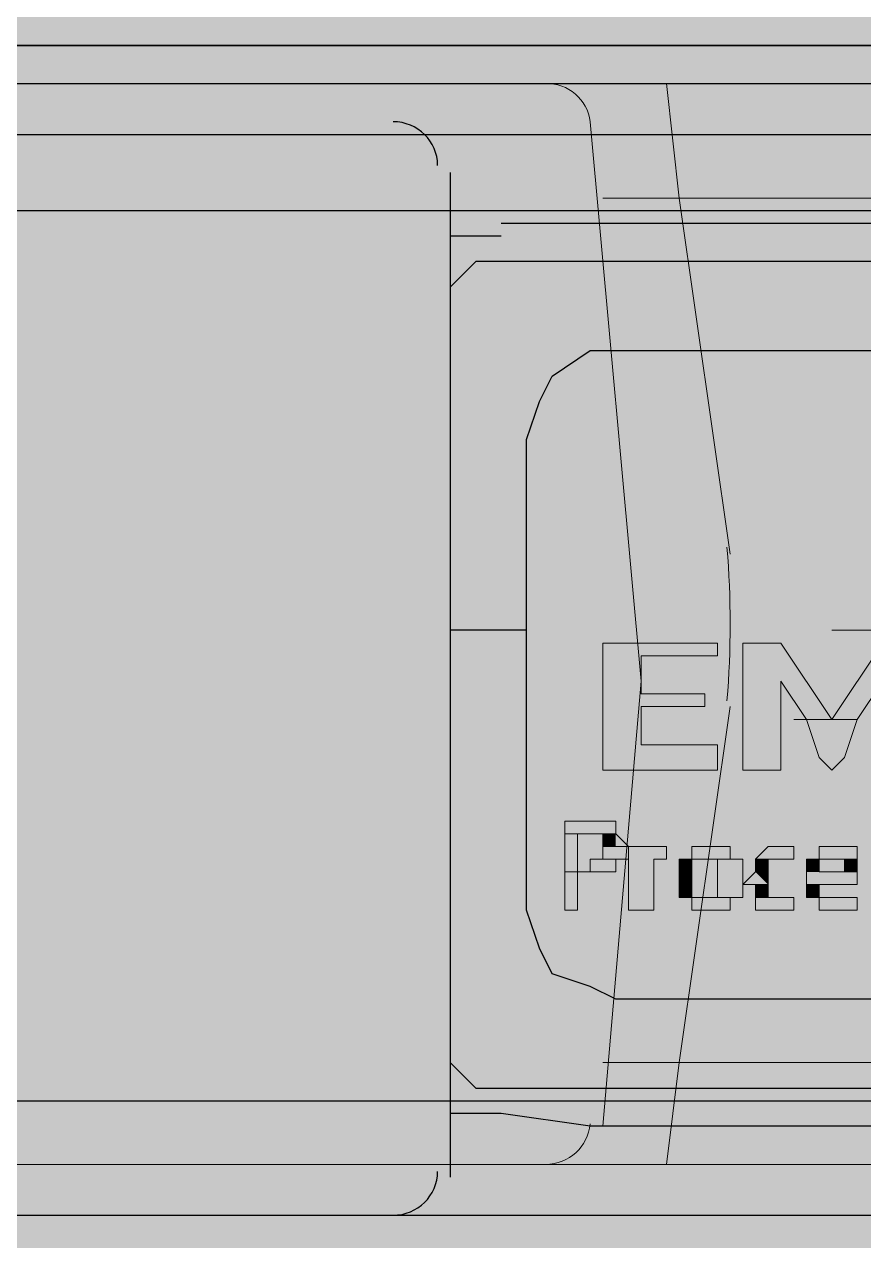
# Model space of a CAD drawing. Extents: x 9438 to 11125, y 1800 to 2873.
# Drawn here: x 11006.93 to 11018.11, y 2723.21 to 2739.41 of the extents above; entities that cross this region are included whole.
import ezdxf

# ---------------------------------------------------------------- set-up
doc = ezdxf.new("R2010")
doc.units = 0
doc.header["$LTSCALE"] = 10
doc.header["$MEASUREMENT"] = 0
doc.layers.add('G02-1-PRDXXXX-E-MRIO-01-P01-01$0$ANNOTATION', color=7, linetype='Continuous')

# ---------------------------------------------------------------- blocks, each defined once
blk = doc.blocks.new('G02-1-PRDXXXX-E-MRIO-01-P01-01$0$DV-54809-ZX-370-003')
at = {"layer": 'G02-1-PRDXXXX-E-MRIO-01-P01-01$0$ANNOTATION', "lineweight": 25}
for points in [[(1497.836, 937.951), (1497.836, 938.459), (1498.175, 938.798), (1498.513, 939.136), (1499.021, 939.136), (1614.514, 939.136), (1614.514, 742.19), (1499.021, 742.19), (1499.021, 742.698), (1613.836, 742.698), (1613.836, 746.085)], [(1499.021, 939.136), (1499.021, 938.628), (1613.836, 938.628), (1614.514, 939.136)], [(1498.344, 934.733), (1497.836, 934.733), (1497.836, 937.951), (1613.836, 937.951)], [(1574.887, 937.443), (1574.887, 929.992), (1574.887, 924.065)], [(1589.959, 936.596), (1588.774, 936.596), (1584.879, 936.766), (1583.185, 936.766), (1576.75, 936.766), (1575.565, 936.766)], [(1574.887, 936.596), (1574.887, 936.596)], [(1575.565, 936.596), (1574.887, 936.596)], [(1582.338, 931.347), (1582.338, 933.887), (1582.169, 934.564), (1581.83, 934.903), (1581.83, 936.257), (1575.395, 936.257), (1575.226, 936.257), (1574.887, 935.919)], [(1581.83, 926.605), (1581.153, 926.436), (1577.089, 926.436), (1576.75, 926.605), (1576.242, 926.774), (1576.073, 927.113), (1575.903, 927.621), (1575.903, 931.347), (1575.903, 933.887), (1576.073, 934.395), (1576.242, 934.733), (1576.75, 935.072), (1577.089, 935.072), (1581.153, 935.072), (1581.83, 934.903)], [(1574.887, 925.589), (1575.226, 925.25), (1575.395, 925.25), (1581.83, 925.25), (1581.83, 926.605), (1582.169, 926.944), (1582.338, 927.621), (1582.338, 931.347), (1583.693, 931.347), (1588.604, 931.347)], [(1575.903, 931.347), (1574.887, 931.347)], [(1557.276, 925.081), (1607.571, 925.081)], [(1589.959, 924.911), (1588.774, 924.911), (1584.879, 924.911), (1583.185, 924.742), (1576.75, 924.742), (1575.565, 924.911), (1574.887, 924.911)], [(1574.887, 924.911), (1574.887, 924.911)], [(1498.344, 923.557), (1613.836, 923.557)]]:
    blk.add_lwpolyline(points, dxfattribs=at)
for points in [[(1554.905, 741.174), (1614.514, 741.174), (1614.514, 743.714), (1610.788, 743.714), (1610.788, 936.766), (1614.514, 936.766), (1614.514, 939.136), (1554.905, 939.136)], [(1554.905, 741.174), (1609.772, 741.174), (1609.772, 939.136), (1554.905, 939.136)], [(1557.276, 743.544), (1607.571, 743.544), (1607.571, 936.935), (1557.276, 936.935)]]:
    blk.add_lwpolyline(points, close=True, dxfattribs=at)
at = {"layer": 'G02-1-PRDXXXX-E-MRIO-01-P01-01$0$ANNOTATION', "lineweight": 5}
for points in [[(1494.28, 931.347), (1494.28, 933.887), (1494.449, 934.564), (1495.126, 934.733), (1497.328, 934.733), (1497.328, 935.58), (1497.328, 936.596), (1497.328, 937.104), (1497.328, 938.628), (1615.53, 938.628), (1615.53, 924.234), (1497.328, 924.234), (1497.328, 927.96), (1496.143, 927.96), (1497.328, 927.96), (1495.126, 927.96), (1494.449, 928.298), (1494.28, 928.976)], [(1615.53, 924.234), (1615.53, 938.628), (1497.328, 938.628), (1497.328, 924.234)]]:
    blk.add_lwpolyline(points, close=True, dxfattribs=at)
blk.add_lwpolyline([(1576.92, 924.742), (1577.428, 930.669), (1576.75, 938.12, 0.388412), (1576.157, 938.628)], format="xyb", dxfattribs=at)
for points in [[(1577.766, 938.628), (1577.936, 937.104), (1578.613, 932.363)], [(1576.92, 937.104), (1585.725, 937.104), (1593.177, 936.935), (1593.177, 936.766), (1595.378, 936.766)], [(1579.968, 931.347), (1581.153, 931.347), (1581.153, 931.177), (1584.709, 931.177), (1584.54, 931.347), (1585.895, 931.347)], [(1577.766, 924.234), (1577.936, 925.589), (1578.613, 930.33)], [(1576.92, 925.589), (1585.725, 925.589), (1593.177, 925.758), (1593.177, 925.928), (1595.378, 925.928)]]:
    blk.add_lwpolyline(points, dxfattribs=at)
at = {"layer": 'G02-1-PRDXXXX-E-MRIO-01-P01-01$0$ANNOTATION', "lineweight": 0}
for points in [[(1577.428, 930.33), (1578.274, 930.33), (1578.274, 930.5), (1577.428, 930.5), (1577.428, 931.008), (1578.444, 931.008), (1578.444, 931.177), (1577.089, 931.177), (1576.92, 931.177), (1576.92, 929.484), (1578.444, 929.484), (1578.444, 929.653), (1578.444, 929.822), (1577.428, 929.822)], [(1579.968, 930.161), (1579.29, 931.177), (1578.782, 931.177), (1578.782, 929.484), (1579.121, 929.484), (1579.29, 929.484), (1579.29, 930.5), (1579.29, 930.669), (1579.629, 930.161), (1579.798, 929.653), (1579.968, 929.484), (1580.137, 929.653), (1580.306, 930.161), (1580.645, 930.669), (1580.645, 930.5), (1580.645, 929.484), (1580.984, 929.484), (1581.153, 929.484), (1581.153, 931.177), (1580.984, 931.177), (1580.645, 931.177)], [(1577.258, 928.468), (1577.089, 928.637), (1577.089, 928.806), (1576.411, 928.806), (1576.411, 927.621), (1576.581, 927.621), (1576.581, 928.129), (1576.75, 928.129), (1576.92, 928.129), (1577.089, 928.129), (1577.089, 928.298), (1577.258, 928.298)], [(1576.92, 928.468), (1576.92, 928.298), (1576.75, 928.298), (1576.75, 928.129), (1576.581, 928.129), (1576.581, 928.637), (1576.75, 928.637), (1576.92, 928.637)], [(1577.597, 928.298), (1577.597, 927.621), (1577.258, 927.621), (1577.258, 928.468), (1577.597, 928.468), (1577.766, 928.468), (1577.766, 928.298)], [(1578.782, 928.129), (1578.782, 928.298), (1578.613, 928.298), (1578.613, 928.468), (1578.444, 928.468), (1578.274, 928.468), (1578.105, 928.468), (1578.105, 928.298), (1577.936, 928.298), (1577.936, 928.129), (1577.936, 927.96), (1577.936, 927.79), (1578.105, 927.79), (1578.105, 927.621), (1578.274, 927.621), (1578.444, 927.621), (1578.613, 927.621), (1578.613, 927.79), (1578.782, 927.79), (1578.782, 927.96)], [(1578.444, 928.468), (1578.105, 928.468)], [(1579.29, 927.621), (1578.952, 927.621), (1578.952, 927.96), (1578.782, 927.96), (1578.952, 928.129), (1578.952, 928.298), (1579.121, 928.468), (1579.29, 928.468), (1579.46, 928.468), (1579.46, 928.298), (1579.29, 928.298), (1579.121, 928.298), (1579.121, 928.129), (1579.121, 927.96), (1579.121, 927.79), (1579.29, 927.79), (1579.46, 927.79), (1579.46, 927.621)], [(1580.306, 927.96), (1580.306, 928.468), (1579.798, 928.468), (1579.798, 928.298), (1579.629, 928.298), (1579.629, 928.129), (1579.629, 927.96), (1579.629, 927.79), (1579.798, 927.79), (1579.798, 927.621), (1579.968, 927.621), (1580.137, 927.621), (1580.306, 927.621), (1580.306, 927.79), (1580.137, 927.79), (1579.968, 927.79), (1579.798, 927.79), (1579.798, 927.96)], [(1580.137, 928.468), (1579.798, 928.468)], [(1578.444, 927.96), (1578.444, 927.79), (1578.105, 927.79), (1578.105, 928.298), (1578.274, 928.298), (1578.444, 928.298), (1578.444, 928.129)], [(1580.137, 928.129), (1579.798, 928.129), (1579.798, 928.298), (1580.137, 928.298)], [(1579.121, 927.96), (1578.952, 927.96), (1579.121, 927.96)], [(1579.46, 927.79), (1579.46, 927.79), (1579.46, 927.79)], [(1579.46, 927.79), (1579.46, 927.79), (1579.46, 927.79)], [(1578.105, 927.621), (1578.444, 927.621)], [(1579.46, 927.621), (1579.121, 927.621), (1579.46, 927.621)], [(1579.968, 927.621), (1579.968, 927.621), (1579.968, 927.621)]]:
    blk.add_lwpolyline(points, close=True, dxfattribs=at)
for points in [[(1580.306, 930.161), (1579.46, 930.161), (1580.306, 930.161)], [(1578.444, 929.484), (1576.92, 929.484), (1578.444, 929.484)], [(1576.92, 928.806), (1576.411, 928.806), (1576.92, 928.806)], [(1577.089, 928.637), (1576.411, 928.637), (1577.089, 928.637)], [(1577.089, 928.637), (1576.411, 928.637), (1577.089, 928.637)], [(1577.089, 928.637), (1576.75, 928.637), (1577.089, 928.637)], [(1577.258, 928.468), (1576.92, 928.468), (1577.258, 928.468)], [(1577.258, 928.468), (1576.92, 928.468), (1577.258, 928.468)], [(1577.766, 928.468), (1577.766, 928.468), (1577.766, 928.468)], [(1577.766, 928.468), (1577.766, 928.468), (1577.766, 928.468)], [(1577.766, 928.468), (1577.766, 928.468), (1577.766, 928.468)], [(1579.46, 928.468), (1579.121, 928.468), (1579.46, 928.468)], [(1579.46, 928.468), (1579.121, 928.468), (1579.46, 928.468)], [(1580.306, 928.468), (1579.798, 928.468), (1580.306, 928.468)], [(1580.137, 928.468), (1579.968, 928.468), (1580.137, 928.468)], [(1577.258, 928.298), (1576.92, 928.298), (1577.258, 928.298)], [(1577.766, 928.298), (1577.766, 928.298), (1577.766, 928.298)], [(1578.274, 928.298), (1577.936, 928.298), (1578.274, 928.298)], [(1578.613, 928.298), (1578.105, 928.298), (1578.613, 928.298)], [(1578.613, 928.298), (1578.105, 928.298), (1578.613, 928.298)], [(1578.613, 928.298), (1578.274, 928.298), (1578.613, 928.298)], [(1578.613, 928.298), (1578.444, 928.298), (1578.613, 928.298)], [(1578.782, 928.298), (1578.444, 928.298), (1578.782, 928.298)], [(1579.29, 928.298), (1578.952, 928.298), (1579.29, 928.298)], [(1579.29, 928.298), (1578.952, 928.298), (1579.29, 928.298)], [(1579.968, 928.298), (1579.798, 928.298), (1579.968, 928.298)], [(1580.306, 928.298), (1579.968, 928.298), (1580.306, 928.298)], [(1580.306, 928.298), (1580.137, 928.298), (1580.306, 928.298)], [(1577.089, 928.129), (1576.411, 928.129), (1577.089, 928.129)], [(1576.92, 928.129), (1576.411, 928.129), (1576.92, 928.129)], [(1577.089, 928.129), (1576.75, 928.129), (1577.089, 928.129)], [(1579.121, 928.129), (1578.952, 928.129), (1579.121, 928.129)], [(1579.121, 928.129), (1578.952, 928.129), (1579.121, 928.129)], [(1580.306, 928.129), (1580.137, 928.129), (1580.306, 928.129)], [(1578.105, 927.96), (1577.936, 927.96), (1578.105, 927.96)], [(1579.121, 927.96), (1578.782, 927.96), (1579.121, 927.96)], [(1579.121, 927.96), (1578.782, 927.96), (1579.121, 927.96)], [(1580.306, 927.96), (1579.629, 927.96), (1580.306, 927.96)], [(1579.798, 927.96), (1579.629, 927.96), (1579.798, 927.96)], [(1579.798, 927.96), (1579.629, 927.96), (1579.798, 927.96)], [(1578.105, 927.79), (1577.936, 927.79), (1578.105, 927.79)], [(1578.613, 927.79), (1577.936, 927.79), (1578.613, 927.79)], [(1578.613, 927.79), (1578.444, 927.79), (1578.613, 927.79)], [(1578.613, 927.79), (1578.444, 927.79), (1578.613, 927.79)], [(1579.121, 927.79), (1578.952, 927.79), (1579.121, 927.79)], [(1579.121, 927.79), (1578.952, 927.79), (1579.121, 927.79)], [(1579.29, 927.79), (1578.952, 927.79), (1579.29, 927.79)], [(1579.968, 927.79), (1579.629, 927.79), (1579.968, 927.79)], [(1580.306, 927.79), (1579.629, 927.79), (1580.306, 927.79)], [(1580.306, 927.621), (1579.798, 927.621), (1580.306, 927.621)], [(1580.306, 927.621), (1579.798, 927.621), (1580.306, 927.621)]]:
    blk.add_lwpolyline(points, dxfattribs=at)
at = {"layer": 'G02-1-PRDXXXX-E-MRIO-01-P01-01$0$ANNOTATION', "lineweight": 5}
for centre, radius, start, end in [((1566.245, 931.431), 12.368, 355.2614, 4.7386), ((1576.158, 924.828), 0.594, 269.9076, 354.8146)]:
    blk.add_arc(centre, radius, start, end, dxfattribs=at)
at = {"layer": 'G02-1-PRDXXXX-E-MRIO-01-P01-01$0$ANNOTATION', "lineweight": 25}
for points in [[(1574.718, 937.539), (1574.718, 937.861), (1574.45, 938.12), (1574.125, 938.12)], [(1574.125, 923.557), (1574.45, 923.557), (1574.718, 923.816), (1574.718, 924.14)]]:
    blk.add_open_spline(points, degree=3, dxfattribs=at)
at = {"layer": 'G02-1-PRDXXXX-E-MRIO-01-P01-01$0$ANNOTATION', "color": 7, "true_color": 0xffffff, "transparency": 33554559}
for points in [[(1634.327, 731.352), (1486.659, 731.352), (1594.531, 943.37)], [(1526.455, 943.37), (1486.659, 731.352), (1594.531, 943.37)], [(1554.905, 939.136), (1614.514, 939.136), (1610.788, 936.766)], [(1554.905, 939.136), (1554.905, 741.174), (1610.788, 936.766)], [(1610.788, 936.766), (1554.905, 741.174), (1610.788, 743.714)]]:
    blk.add_solid(points, dxfattribs=at)
at = {"layer": 'G02-1-PRDXXXX-E-MRIO-01-P01-01$0$ANNOTATION', "transparency": 33554559}
for points in [[(1577.089, 931.177), (1578.444, 931.177), (1576.92, 931.177)], [(1576.92, 931.177), (1578.444, 931.177), (1578.444, 931.177)], [(1578.444, 931.177), (1578.444, 931.177), (1576.92, 931.177)], [(1578.444, 931.177), (1576.92, 931.177), (1578.444, 931.008)], [(1576.92, 931.177), (1578.444, 931.008), (1576.92, 931.008)], [(1578.782, 931.177), (1579.29, 931.177), (1579.29, 931.177)], [(1579.29, 931.177), (1579.29, 931.177), (1578.782, 931.177)], [(1578.782, 931.177), (1579.29, 931.177), (1579.29, 931.177)], [(1579.29, 931.177), (1579.29, 931.177), (1578.782, 931.177)], [(1579.29, 931.177), (1578.782, 931.177), (1579.629, 930.669)], [(1578.782, 931.177), (1579.629, 930.669), (1578.782, 930.669)], [(1580.645, 931.177), (1581.153, 930.669), (1580.306, 930.669)], [(1577.428, 931.008), (1576.92, 931.008), (1577.428, 930.5)], [(1576.92, 931.008), (1577.428, 930.5), (1576.92, 930.5)], [(1579.29, 930.669), (1578.782, 930.669), (1579.29, 930.5)], [(1578.782, 930.669), (1579.29, 930.5), (1578.782, 930.5)], [(1579.629, 930.669), (1579.29, 930.669), (1579.968, 930.161)], [(1579.29, 930.669), (1579.968, 930.161), (1579.46, 930.161)], [(1580.306, 930.669), (1580.306, 930.161), (1579.968, 930.161)], [(1580.645, 930.669), (1580.306, 930.669), (1580.306, 930.161)], [(1578.274, 930.5), (1576.92, 930.5), (1578.274, 930.33)], [(1576.92, 930.5), (1578.274, 930.33), (1576.92, 930.33)], [(1579.29, 930.5), (1578.782, 930.5), (1579.29, 929.484)], [(1578.782, 930.5), (1579.29, 929.484), (1578.782, 929.484)], [(1577.428, 930.33), (1576.92, 930.33), (1577.428, 929.822)], [(1576.92, 930.33), (1577.428, 929.822), (1576.92, 929.822)], [(1579.46, 930.161), (1580.306, 930.161), (1579.629, 930.161)], [(1579.629, 930.161), (1579.798, 929.653), (1580.137, 929.653)], [(1579.629, 930.161), (1580.306, 930.161), (1580.137, 929.653)], [(1578.444, 929.822), (1576.92, 929.822), (1578.444, 929.653)], [(1576.92, 929.822), (1578.444, 929.653), (1576.92, 929.653)], [(1578.444, 929.653), (1576.92, 929.653), (1578.444, 929.484)], [(1576.92, 929.653), (1578.444, 929.484), (1576.92, 929.484)], [(1579.798, 929.653), (1580.137, 929.653), (1579.968, 929.484)], [(1576.92, 929.484), (1578.444, 929.484), (1578.444, 929.484)], [(1576.411, 928.806), (1576.92, 928.806), (1576.92, 928.806)], [(1576.92, 928.806), (1576.92, 928.806), (1576.411, 928.806)], [(1576.92, 928.806), (1576.411, 928.806), (1576.75, 928.806)], [(1577.089, 928.806), (1577.089, 928.806), (1576.411, 928.806)], [(1577.089, 928.806), (1576.411, 928.806), (1576.92, 928.806)], [(1577.089, 928.806), (1576.411, 928.806), (1577.089, 928.637)], [(1576.411, 928.806), (1577.089, 928.637), (1576.411, 928.637)], [(1576.411, 928.637), (1577.089, 928.637), (1577.089, 928.637)], [(1577.089, 928.637), (1577.089, 928.637), (1576.411, 928.637)], [(1576.581, 928.637), (1576.411, 928.637), (1576.581, 928.129)], [(1576.411, 928.637), (1576.581, 928.129), (1576.411, 928.129)], [(1576.75, 928.637), (1577.089, 928.637), (1577.089, 928.637)], [(1577.089, 928.637), (1577.089, 928.637), (1576.75, 928.637)], [(1577.089, 928.637), (1576.75, 928.637), (1576.92, 928.637)], [(1576.92, 928.637), (1577.089, 928.637), (1577.089, 928.637)], [(1577.089, 928.637), (1577.089, 928.637), (1576.92, 928.637)], [(1577.089, 928.637), (1576.92, 928.637), (1577.089, 928.468)], [(1576.92, 928.637), (1577.089, 928.468), (1576.92, 928.468)], [(1577.258, 928.468), (1577.258, 928.468), (1576.92, 928.468)], [(1576.92, 928.468), (1577.258, 928.468), (1577.258, 928.468)], [(1577.258, 928.468), (1577.258, 928.468), (1576.92, 928.468)], [(1576.92, 928.468), (1577.258, 928.468), (1577.258, 928.468)], [(1577.258, 928.468), (1577.258, 928.468), (1576.92, 928.468)], [(1577.258, 928.468), (1576.92, 928.468), (1577.089, 928.468)], [(1577.258, 928.468), (1576.92, 928.468), (1577.258, 928.298)], [(1576.92, 928.468), (1577.258, 928.298), (1576.92, 928.298)], [(1577.258, 928.468), (1577.597, 928.468), (1577.597, 928.468)], [(1577.597, 928.468), (1577.597, 928.468), (1577.258, 928.468)], [(1577.766, 928.468), (1577.258, 928.468), (1577.766, 928.298)], [(1577.258, 928.468), (1577.766, 928.298), (1577.258, 928.298)], [(1577.766, 928.468), (1577.597, 928.468), (1577.597, 928.468)], [(1577.597, 928.468), (1577.766, 928.468), (1577.766, 928.468)], [(1577.766, 928.468), (1577.766, 928.468), (1577.597, 928.468)], [(1578.613, 928.468), (1578.613, 928.468), (1578.105, 928.468)], [(1578.613, 928.468), (1578.105, 928.468), (1578.444, 928.468)], [(1578.613, 928.468), (1578.105, 928.468), (1578.613, 928.298)], [(1578.105, 928.468), (1578.613, 928.298), (1578.105, 928.298)], [(1578.274, 928.468), (1578.444, 928.468), (1578.444, 928.468)], [(1578.444, 928.468), (1578.444, 928.468), (1578.274, 928.468)], [(1579.121, 928.468), (1579.46, 928.298), (1578.952, 928.298)], [(1579.29, 928.468), (1579.46, 928.468), (1579.121, 928.468)], [(1579.121, 928.468), (1579.46, 928.468), (1579.46, 928.468)], [(1579.46, 928.468), (1579.46, 928.468), (1579.121, 928.468)], [(1579.121, 928.468), (1579.46, 928.468), (1579.46, 928.468)], [(1579.46, 928.468), (1579.46, 928.468), (1579.121, 928.468)], [(1579.46, 928.468), (1579.121, 928.468), (1579.46, 928.298)], [(1579.798, 928.468), (1580.306, 928.468), (1580.306, 928.468)], [(1580.306, 928.468), (1580.306, 928.468), (1579.798, 928.468)], [(1579.798, 928.468), (1580.306, 928.468), (1580.306, 928.468)], [(1580.306, 928.468), (1580.306, 928.468), (1579.798, 928.468)], [(1580.306, 928.468), (1579.798, 928.468), (1580.137, 928.468)], [(1580.306, 928.468), (1579.798, 928.468), (1580.306, 928.298)], [(1579.798, 928.468), (1580.306, 928.298), (1579.798, 928.298)], [(1579.968, 928.468), (1580.137, 928.468), (1580.137, 928.468)], [(1580.137, 928.468), (1580.137, 928.468), (1579.968, 928.468)], [(1576.75, 928.298), (1577.089, 928.298), (1576.92, 928.298)], [(1577.089, 928.298), (1576.75, 928.298), (1577.089, 928.129)], [(1576.75, 928.298), (1577.089, 928.129), (1576.75, 928.129)], [(1576.92, 928.298), (1577.258, 928.298), (1577.258, 928.298)], [(1576.92, 928.298), (1577.089, 928.298), (1577.089, 928.298)], [(1577.089, 928.298), (1577.089, 928.298), (1576.92, 928.298)], [(1576.92, 928.298), (1577.089, 928.298), (1577.089, 928.298)], [(1577.089, 928.298), (1577.089, 928.298), (1576.92, 928.298)], [(1576.92, 928.298), (1577.089, 928.298), (1577.089, 928.298)], [(1577.089, 928.298), (1577.089, 928.298), (1576.92, 928.298)], [(1577.089, 928.298), (1576.92, 928.298), (1577.258, 928.298)], [(1576.92, 928.298), (1577.089, 928.298), (1577.089, 928.298)], [(1577.258, 928.298), (1577.597, 928.298), (1577.597, 928.298)], [(1577.597, 928.298), (1577.597, 928.298), (1577.258, 928.298)], [(1577.597, 928.298), (1577.258, 928.298), (1577.597, 927.621)], [(1577.258, 928.298), (1577.597, 927.621), (1577.258, 927.621)], [(1577.597, 928.298), (1577.766, 928.298), (1577.766, 928.298)], [(1577.766, 928.298), (1577.766, 928.298), (1577.597, 928.298)], [(1578.105, 928.298), (1578.613, 928.298), (1577.936, 928.298)], [(1577.936, 928.298), (1578.274, 928.298), (1578.274, 928.298)], [(1578.274, 928.298), (1578.274, 928.298), (1577.936, 928.298)], [(1577.936, 928.298), (1578.274, 928.298), (1578.274, 928.298)], [(1578.274, 928.298), (1578.274, 928.298), (1577.936, 928.298)], [(1577.936, 928.298), (1578.274, 928.298), (1578.274, 928.298)], [(1578.274, 928.298), (1578.274, 928.298), (1577.936, 928.298)], [(1577.936, 928.298), (1578.274, 928.298), (1578.274, 928.298)], [(1577.936, 928.298), (1578.274, 928.298), (1578.274, 928.298)], [(1578.274, 928.298), (1578.274, 928.298), (1577.936, 928.298)], [(1578.105, 928.298), (1578.105, 928.298), (1577.936, 928.298)], [(1578.105, 928.298), (1577.936, 928.298), (1578.274, 928.298)], [(1578.105, 928.298), (1577.936, 928.298), (1578.105, 928.129)], [(1577.936, 928.298), (1578.105, 928.129), (1577.936, 928.129)], [(1578.105, 928.298), (1578.613, 928.298), (1578.613, 928.298)], [(1578.274, 928.298), (1578.613, 928.298), (1578.444, 928.298)], [(1578.444, 928.298), (1578.613, 928.298), (1578.613, 928.298)], [(1578.613, 928.298), (1578.613, 928.298), (1578.444, 928.298)], [(1578.444, 928.298), (1578.613, 928.298), (1578.613, 928.298)], [(1578.613, 928.298), (1578.613, 928.298), (1578.444, 928.298)], [(1578.444, 928.298), (1578.613, 928.298), (1578.613, 928.298)], [(1578.782, 928.298), (1578.782, 928.298), (1578.444, 928.298)], [(1578.782, 928.298), (1578.444, 928.298), (1578.613, 928.298)], [(1578.444, 928.298), (1578.782, 928.298), (1578.782, 928.298)], [(1578.782, 928.298), (1578.782, 928.298), (1578.444, 928.298)], [(1578.444, 928.298), (1578.782, 928.298), (1578.782, 928.298)], [(1578.782, 928.298), (1578.444, 928.298), (1578.782, 928.129)], [(1578.444, 928.298), (1578.782, 928.129), (1578.444, 928.129)], [(1578.952, 928.298), (1579.46, 928.298), (1579.46, 928.298)], [(1578.952, 928.298), (1579.29, 928.298), (1579.29, 928.298)], [(1579.29, 928.298), (1579.29, 928.298), (1578.952, 928.298)], [(1578.952, 928.298), (1579.29, 928.298), (1579.29, 928.298)], [(1579.29, 928.298), (1579.29, 928.298), (1578.952, 928.298)], [(1578.952, 928.298), (1579.29, 928.298), (1579.29, 928.298)], [(1579.29, 928.298), (1579.29, 928.298), (1578.952, 928.298)], [(1579.121, 928.298), (1579.121, 928.298), (1578.952, 928.298)], [(1579.121, 928.298), (1578.952, 928.298), (1579.29, 928.298)], [(1579.121, 928.298), (1578.952, 928.298), (1579.121, 928.129)], [(1578.952, 928.298), (1579.121, 928.129), (1578.952, 928.129)], [(1579.46, 928.298), (1579.46, 928.298), (1579.29, 928.298)], [(1579.798, 928.298), (1579.968, 928.298), (1579.629, 928.298)], [(1579.629, 928.298), (1579.968, 928.298), (1579.968, 928.298)], [(1579.968, 928.298), (1579.968, 928.298), (1579.629, 928.298)], [(1579.629, 928.298), (1579.968, 928.298), (1579.968, 928.298)], [(1579.968, 928.298), (1579.968, 928.298), (1579.629, 928.298)], [(1579.798, 928.298), (1579.798, 928.298), (1579.629, 928.298)], [(1579.798, 928.298), (1579.629, 928.298), (1579.968, 928.298)], [(1579.629, 928.298), (1579.798, 928.298), (1579.798, 928.298)], [(1579.798, 928.298), (1579.798, 928.298), (1579.629, 928.298)], [(1579.629, 928.298), (1579.798, 928.298), (1579.798, 928.298)], [(1579.798, 928.298), (1579.798, 928.298), (1579.629, 928.298)], [(1579.798, 928.298), (1579.629, 928.298), (1579.798, 928.129)], [(1579.629, 928.298), (1579.798, 928.129), (1579.629, 928.129)], [(1579.968, 928.298), (1580.306, 928.298), (1580.137, 928.298)], [(1580.137, 928.298), (1580.306, 928.298), (1580.306, 928.298)], [(1580.306, 928.298), (1580.306, 928.298), (1580.137, 928.298)], [(1580.137, 928.298), (1580.306, 928.298), (1580.306, 928.298)], [(1580.306, 928.298), (1580.306, 928.298), (1580.137, 928.298)], [(1580.137, 928.298), (1580.306, 928.298), (1580.306, 928.298)], [(1580.306, 928.298), (1580.306, 928.298), (1580.137, 928.298)], [(1580.137, 928.298), (1580.306, 928.298), (1580.306, 928.298)], [(1580.306, 928.298), (1580.306, 928.298), (1580.137, 928.298)], [(1580.137, 928.298), (1580.306, 928.298), (1580.306, 928.298)], [(1580.306, 928.298), (1580.137, 928.298), (1580.306, 928.129)], [(1580.137, 928.298), (1580.306, 928.129), (1580.137, 928.129)], [(1576.411, 928.129), (1577.089, 928.129), (1577.089, 928.129)], [(1577.089, 928.129), (1577.089, 928.129), (1576.411, 928.129)], [(1576.411, 928.129), (1577.089, 928.129), (1577.089, 928.129)], [(1576.411, 928.129), (1576.92, 928.129), (1576.92, 928.129)], [(1576.92, 928.129), (1576.92, 928.129), (1576.411, 928.129)], [(1576.92, 928.129), (1576.411, 928.129), (1577.089, 928.129)], [(1576.581, 928.129), (1576.411, 928.129), (1576.581, 927.621)], [(1576.411, 928.129), (1576.581, 927.621), (1576.411, 927.621)], [(1576.75, 928.129), (1577.089, 928.129), (1577.089, 928.129)], [(1577.936, 928.129), (1578.105, 928.129), (1578.105, 928.129)], [(1578.105, 928.129), (1578.105, 928.129), (1577.936, 928.129)], [(1577.936, 928.129), (1578.105, 928.129), (1578.105, 928.129)], [(1578.105, 928.129), (1578.105, 928.129), (1577.936, 928.129)], [(1577.936, 928.129), (1578.105, 928.129), (1578.105, 928.129)], [(1578.105, 928.129), (1578.105, 928.129), (1577.936, 928.129)], [(1578.105, 928.129), (1577.936, 928.129), (1578.105, 927.96)], [(1577.936, 928.129), (1578.105, 927.96), (1577.936, 927.96)], [(1578.444, 928.129), (1578.782, 928.129), (1578.782, 928.129)], [(1578.782, 928.129), (1578.782, 928.129), (1578.444, 928.129)], [(1578.444, 928.129), (1578.782, 928.129), (1578.782, 928.129)], [(1578.782, 928.129), (1578.782, 928.129), (1578.444, 928.129)], [(1578.444, 928.129), (1578.782, 928.129), (1578.782, 928.129)], [(1578.782, 928.129), (1578.782, 928.129), (1578.444, 928.129)], [(1578.782, 928.129), (1578.444, 928.129), (1578.782, 927.96)], [(1578.444, 928.129), (1578.782, 927.96), (1578.444, 927.96)], [(1578.952, 928.129), (1579.121, 927.96), (1578.782, 927.96)], [(1578.952, 928.129), (1579.121, 928.129), (1579.121, 928.129)], [(1579.121, 928.129), (1579.121, 928.129), (1578.952, 928.129)], [(1578.952, 928.129), (1579.121, 928.129), (1579.121, 928.129)], [(1579.121, 928.129), (1579.121, 928.129), (1578.952, 928.129)], [(1579.121, 928.129), (1578.952, 928.129), (1579.121, 927.96)], [(1579.629, 928.129), (1579.798, 928.129), (1579.798, 928.129)], [(1579.798, 928.129), (1579.798, 928.129), (1579.629, 928.129)], [(1580.306, 928.129), (1579.629, 928.129), (1580.306, 927.96)], [(1579.629, 928.129), (1580.306, 927.96), (1579.629, 927.96)], [(1580.137, 928.129), (1580.306, 928.129), (1580.306, 928.129)], [(1577.936, 927.96), (1578.105, 927.96), (1578.105, 927.96)], [(1577.936, 927.96), (1578.105, 927.96), (1578.105, 927.96)], [(1578.105, 927.96), (1578.105, 927.96), (1577.936, 927.96)], [(1577.936, 927.96), (1578.105, 927.96), (1578.105, 927.96)], [(1578.105, 927.96), (1578.105, 927.96), (1577.936, 927.96)], [(1577.936, 927.96), (1578.105, 927.96), (1578.105, 927.96)], [(1578.105, 927.96), (1578.105, 927.96), (1577.936, 927.96)], [(1578.105, 927.96), (1577.936, 927.96), (1578.105, 927.79)], [(1577.936, 927.96), (1578.105, 927.79), (1577.936, 927.79)], [(1578.444, 927.96), (1578.782, 927.96), (1578.782, 927.96)], [(1578.782, 927.96), (1578.782, 927.96), (1578.444, 927.96)], [(1578.444, 927.96), (1578.782, 927.96), (1578.782, 927.96)], [(1578.782, 927.96), (1578.782, 927.96), (1578.444, 927.96)], [(1578.444, 927.96), (1578.782, 927.96), (1578.782, 927.96)], [(1578.782, 927.96), (1578.782, 927.96), (1578.444, 927.96)], [(1578.782, 927.96), (1578.444, 927.96), (1578.782, 927.79)], [(1578.444, 927.96), (1578.782, 927.79), (1578.444, 927.79)], [(1578.782, 927.96), (1579.121, 927.96), (1579.121, 927.96)], [(1579.121, 927.96), (1579.121, 927.96), (1578.782, 927.96)], [(1578.782, 927.96), (1579.121, 927.96), (1578.952, 927.96)], [(1578.782, 927.96), (1579.121, 927.96), (1579.121, 927.96)], [(1579.121, 927.96), (1579.121, 927.96), (1578.952, 927.96)], [(1579.121, 927.96), (1578.952, 927.96), (1579.121, 927.79)], [(1578.952, 927.96), (1579.121, 927.79), (1578.952, 927.79)], [(1579.629, 927.96), (1580.306, 927.96), (1580.306, 927.96)], [(1579.629, 927.96), (1579.798, 927.96), (1579.798, 927.96)], [(1579.798, 927.96), (1579.798, 927.96), (1579.629, 927.96)], [(1579.629, 927.96), (1579.798, 927.96), (1579.798, 927.96)], [(1579.798, 927.96), (1579.798, 927.96), (1579.629, 927.96)], [(1579.798, 927.96), (1579.629, 927.96), (1579.798, 927.79)], [(1579.629, 927.96), (1579.798, 927.79), (1579.629, 927.79)], [(1577.936, 927.79), (1578.105, 927.79), (1578.105, 927.79)], [(1578.274, 927.79), (1578.274, 927.79), (1577.936, 927.79)], [(1578.274, 927.79), (1577.936, 927.79), (1578.105, 927.79)], [(1577.936, 927.79), (1578.274, 927.79), (1578.274, 927.79)], [(1578.274, 927.79), (1578.274, 927.79), (1577.936, 927.79)], [(1577.936, 927.79), (1578.274, 927.79), (1578.274, 927.79)], [(1578.274, 927.79), (1578.274, 927.79), (1577.936, 927.79)], [(1577.936, 927.79), (1578.274, 927.79), (1578.274, 927.79)], [(1578.274, 927.79), (1578.274, 927.79), (1577.936, 927.79)], [(1577.936, 927.79), (1578.274, 927.79), (1578.274, 927.79)], [(1578.274, 927.79), (1578.274, 927.79), (1577.936, 927.79)], [(1577.936, 927.79), (1578.613, 927.79), (1578.105, 927.79)], [(1578.613, 927.79), (1578.105, 927.79), (1578.613, 927.621)], [(1578.105, 927.79), (1578.613, 927.621), (1578.105, 927.621)], [(1578.444, 927.79), (1578.613, 927.79), (1578.274, 927.79)], [(1578.444, 927.79), (1578.782, 927.79), (1578.782, 927.79)], [(1578.782, 927.79), (1578.782, 927.79), (1578.444, 927.79)], [(1578.444, 927.79), (1578.613, 927.79), (1578.613, 927.79)], [(1578.613, 927.79), (1578.613, 927.79), (1578.444, 927.79)], [(1578.613, 927.79), (1578.444, 927.79), (1578.782, 927.79)], [(1578.444, 927.79), (1578.613, 927.79), (1578.613, 927.79)], [(1578.613, 927.79), (1578.613, 927.79), (1578.444, 927.79)], [(1578.444, 927.79), (1578.613, 927.79), (1578.613, 927.79)], [(1578.613, 927.79), (1578.613, 927.79), (1578.444, 927.79)], [(1578.952, 927.79), (1579.121, 927.79), (1579.121, 927.79)], [(1579.121, 927.79), (1579.121, 927.79), (1578.952, 927.79)], [(1579.29, 927.79), (1579.29, 927.79), (1578.952, 927.79)], [(1579.29, 927.79), (1578.952, 927.79), (1579.121, 927.79)], [(1578.952, 927.79), (1579.29, 927.79), (1579.29, 927.79)], [(1579.29, 927.79), (1579.29, 927.79), (1578.952, 927.79)], [(1578.952, 927.79), (1579.46, 927.79), (1579.46, 927.79)], [(1579.46, 927.79), (1579.46, 927.79), (1578.952, 927.79)], [(1579.46, 927.79), (1578.952, 927.79), (1579.46, 927.621)], [(1578.952, 927.79), (1579.46, 927.621), (1578.952, 927.621)], [(1579.629, 927.79), (1579.968, 927.79), (1579.968, 927.79)], [(1579.968, 927.79), (1579.968, 927.79), (1579.629, 927.79)], [(1579.968, 927.79), (1579.629, 927.79), (1579.798, 927.79)], [(1579.629, 927.79), (1579.968, 927.79), (1579.968, 927.79)], [(1579.968, 927.79), (1579.968, 927.79), (1579.629, 927.79)], [(1579.629, 927.79), (1579.968, 927.79), (1579.968, 927.79)], [(1579.968, 927.79), (1579.968, 927.79), (1579.629, 927.79)], [(1579.629, 927.79), (1580.306, 927.79), (1579.798, 927.79)], [(1580.306, 927.79), (1579.798, 927.79), (1580.306, 927.621)], [(1579.798, 927.79), (1580.306, 927.621), (1579.798, 927.621)], [(1580.306, 927.79), (1580.137, 927.79), (1580.137, 927.79)], [(1580.137, 927.79), (1580.306, 927.79), (1580.306, 927.79)], [(1580.306, 927.79), (1580.306, 927.79), (1580.137, 927.79)], [(1578.444, 927.621), (1578.444, 927.621), (1578.105, 927.621)], [(1578.444, 927.621), (1578.105, 927.621), (1578.613, 927.621)], [(1578.105, 927.621), (1578.444, 927.621), (1578.444, 927.621)], [(1578.274, 927.621), (1578.444, 927.621), (1578.444, 927.621)], [(1579.46, 927.621), (1578.952, 927.621), (1579.121, 927.621)], [(1578.952, 927.621), (1579.46, 927.621), (1579.46, 927.621)], [(1579.46, 927.621), (1579.46, 927.621), (1579.121, 927.621)], [(1579.121, 927.621), (1579.29, 927.621), (1579.29, 927.621)], [(1579.29, 927.621), (1579.29, 927.621), (1579.121, 927.621)], [(1579.29, 927.621), (1579.121, 927.621), (1579.46, 927.621)], [(1579.798, 927.621), (1580.306, 927.621), (1580.306, 927.621)], [(1580.306, 927.621), (1580.306, 927.621), (1579.798, 927.621)], [(1580.306, 927.621), (1579.798, 927.621), (1580.137, 927.621)], [(1579.798, 927.621), (1580.137, 927.621), (1579.968, 927.621)], [(1579.968, 927.621), (1580.137, 927.621), (1580.137, 927.621)]]:
    blk.add_solid(points, dxfattribs=at)

msp = doc.modelspace()

# ---------------------------------------------------------------- block references
msp.add_blockref('G02-1-PRDXXXX-E-MRIO-01-P01-01$0$DV-54809-ZX-370-003', (9437.718, 1799.996))

doc.saveas('drawing.dxf')
